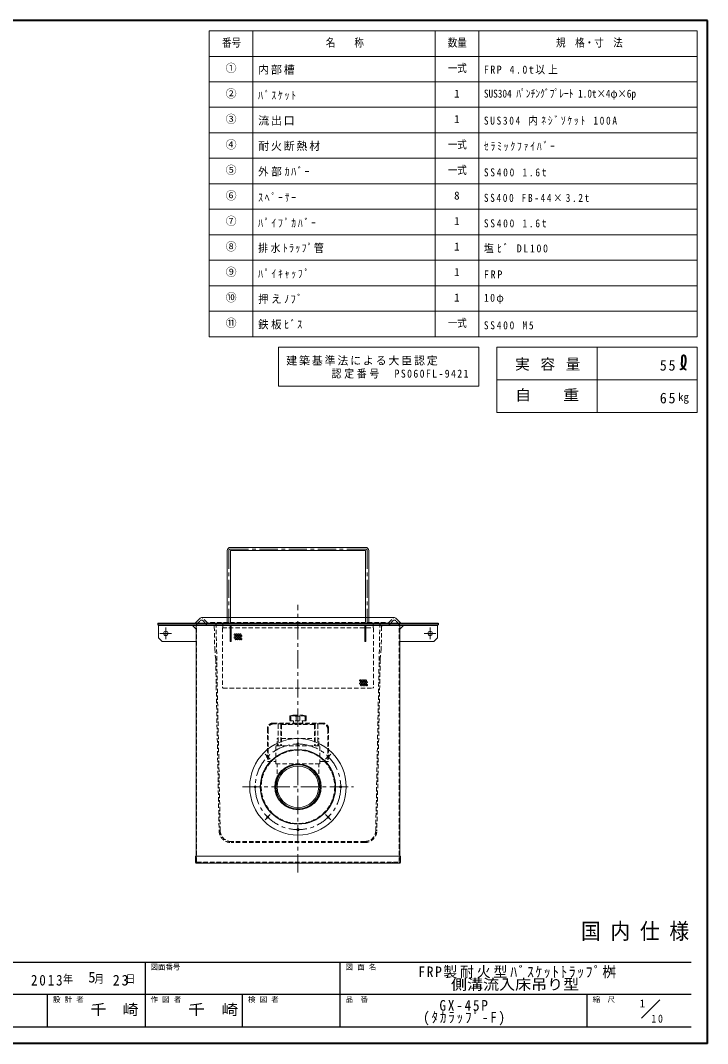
# Model space of a CAD drawing. Units: millimetres at full size, sheet at 1:10; details may follow other scales. Extents: x -2106 to 1944, y -1394 to 1416.
# Drawn here: x 57 to 1944, y -1394 to 1416 of the extents above; entities that cross this region are included whole.
import ezdxf
from ezdxf.enums import TextEntityAlignment as Align

# ---------------------------------------------------------------- set-up
doc = ezdxf.new("R2010")
doc.units = ezdxf.units.MM
doc.header["$LTSCALE"] = 10
doc.linetypes.add('CHAIN1', pattern=[8, 5, -1, 1, -1])
doc.linetypes.add('DASHED1', pattern=[1.8, 1.2, -0.6])
doc.layers.add('0-0_ﾚｲﾔ1', color=4, linetype='Continuous', lineweight=9)
doc.styles.add('ＭＳ ゴシック', font='')
doc.styles.get('ＭＳ ゴシック').set_extended_font_data('MS Gothic')

msp = doc.modelspace()

# ---------------------------------------------------------------- linework, layer by layer
at = {"layer": '0-0_ﾚｲﾔ1', "color": 1, "lineweight": 40}
for p, q in [((1944.28, 1416.27), (-2105.72, 1416.27)), ((1944.28, -1393.73), (1944.28, 1416.27)), ((1944.28, -1393.73), (-2105.72, -1393.73))]:
    msp.add_line(p, q, dxfattribs=at)
at = {"layer": '0-0_ﾚｲﾔ1', "color": 3, "lineweight": 18}
for p, q in [((1915.71, 1387.7), (575.71, 1387.7)), ((575.71, 547.7), (575.71, 1387.7)), ((695.71, 547.7), (695.71, 1387.7)), ((1195.71, 547.7), (1195.71, 1387.7)), ((1315.71, 547.7), (1315.71, 1387.7)), ((1915.71, 547.7), (1915.71, 1387.7)), ((1915.71, 1317.7), (575.71, 1317.7)), ((1915.71, 1247.7), (575.71, 1247.7)), ((1915.71, 1177.7), (575.71, 1177.7)), ((1915.71, 1107.7), (575.71, 1107.7)), ((1915.71, 1037.7), (575.71, 1037.7)), ((1915.71, 967.7), (575.71, 967.7)), ((1915.71, 897.7), (575.71, 897.7)), ((1915.71, 827.7), (575.71, 827.7)), ((1915.71, 757.7), (575.71, 757.7)), ((1915.71, 687.7), (575.71, 687.7)), ((1915.71, 617.7), (575.71, 617.7)), ((1915.71, 547.7), (575.71, 547.7)), ((1315.71, 519.13), (765.71, 519.13)), ((1315.71, 519.13), (1315.71, 411.99)), ((1365.71, 519.13), (1915.71, 519.13)), ((1365.71, 339.13), (1365.71, 519.13)), ((1640.71, 519.13), (1640.71, 339.13)), ((1915.71, 339.13), (1915.71, 519.13)), ((1365.71, 429.13), (1915.71, 429.13)), ((1365.71, 339.13), (1915.71, 339.13))]:
    msp.add_line(p, q, dxfattribs=at)
at = {"layer": '0-0_ﾚｲﾔ1', "color": 7, "lineweight": 18}
for p, q in [((624.78, -39.98), (624.78, -223.73)), ((633.78, -30.98), (1004.78, -30.98)), ((633.78, -40.98), (633.78, -223.73)), ((634.78, -39.98), (1003.78, -39.98)), ((1004.78, -40.98), (1004.78, -223.73)), ((1013.78, -39.98), (1013.78, -223.73)), ((554.28, -223.73), (1084.28, -223.73)), ((436.28, -245.33), (436.28, -243.73)), ((436.28, -245.33), (1202.28, -245.33)), ((538.96, -237.23), (550.71, -225.23)), ((539.28, -246.93), (539.28, -878.73)), ((632.68, -245.33), (632.68, -289.33)), ((635.88, -245.33), (635.88, -289.33)), ((1002.68, -245.33), (1002.68, -289.33)), ((1005.88, -245.33), (1005.88, -289.33)), ((1099.6, -237.23), (1087.85, -225.23)), ((1099.28, -246.93), (1099.28, -878.73)), ((1202.28, -243.73), (1202.28, -245.33)), ((632.68, -289.33), (635.88, -289.33)), ((1005.88, -289.33), (1002.68, -289.33)), ((1100.88, -878.73), (537.68, -878.73)), ((537.68, -896.13), (537.68, -878.73)), ((540.28, -898.73), (1098.28, -898.73)), ((1100.88, -896.13), (1100.88, -878.73)), ((1763.06, -1324.23), (1813.57, -1273.73))]:
    msp.add_line(p, q, dxfattribs=at)
at = {"layer": '0-0_ﾚｲﾔ1', "linetype": 'CHAIN1'}
for p, q in [((629.28, -39.98), (629.28, -237.23)), ((633.78, -35.48), (1004.78, -35.48)), ((1009.28, -39.98), (1009.28, -237.23)), ((819.28, -923.73), (819.28, -188.73)), ((456.28, -283.33), (456.28, -251.33)), ((1182.28, -283.33), (1182.28, -251.33)), ((472.28, -267.33), (440.28, -267.33)), ((1166.28, -267.33), (1198.28, -267.33)), ((729.12, -598.57), (743.27, -612.71)), ((895.29, -612.71), (909.44, -598.57)), ((666.78, -688.73), (971.78, -688.73)), ((729.12, -778.88), (743.27, -764.74)), ((895.29, -764.74), (909.44, -778.88))]:
    msp.add_line(p, q, dxfattribs=at)
at = {"layer": '0-0_ﾚｲﾔ1', "linetype": 'DASHED1'}
for p, q in [((624.78, -223.73), (624.78, -237.23)), ((633.78, -223.73), (633.78, -237.23)), ((1004.78, -223.73), (1004.78, -237.23)), ((1013.78, -223.73), (1013.78, -237.23)), ((540.88, -894.53), (540.88, -246.93)), ((540.92, -242.23), (550.71, -232.23)), ((569.6, -237.23), (557.85, -225.23)), ((557.85, -232.23), (567.64, -242.23)), ((579.17, -237.23), (579.17, -238.73)), ((589.48, -248.63), (590.68, -308.73)), ((605.69, -809.33), (594.38, -243.63)), ((611.67, -252.23), (611.67, -415.23)), ((611.67, -252.23), (1026.89, -252.23)), ((612.67, -252.23), (612.67, -240.23)), ((1025.89, -252.23), (1025.89, -240.23)), ((1026.89, -252.23), (1026.89, -415.23)), ((1032.87, -809.33), (1044.18, -243.63)), ((1049.08, -248.63), (1047.88, -308.73)), ((1068.96, -237.23), (1080.71, -225.23)), ((1080.71, -232.23), (1070.92, -242.23)), ((1097.64, -242.23), (1087.85, -232.23)), ((1097.68, -894.53), (1097.68, -246.93)), ((593.28, -338.73), (590.68, -308.73)), ((1045.28, -338.73), (1047.88, -308.73)), ((593.28, -338.73), (602.69, -809.39)), ((1045.28, -338.73), (1035.87, -809.39)), ((613.67, -417.23), (1024.89, -417.23)), ((1002.87, -838.73), (635.69, -838.73)), ((1002.87, -841.73), (635.69, -841.73)), ((539.28, -878.73), (539.28, -896.13)), ((540.28, -897.13), (1098.28, -897.13)), ((541.88, -895.53), (1096.68, -895.53)), ((559.28, -895.53), (559.28, -897.13)), ((1079.28, -895.53), (1079.28, -897.13)), ((1099.28, -878.73), (1099.28, -896.13))]:
    msp.add_line(p, q, dxfattribs=at)
at = {"layer": '0-0_ﾚｲﾔ1', "color": 5, "lineweight": 25}
for p, q in [((434.28, -238.73), (434.28, -243.73)), ((434.28, -238.73), (1204.28, -238.73)), ((434.28, -243.73), (1204.28, -243.73)), ((1204.28, -238.73), (1204.28, -243.73))]:
    msp.add_line(p, q, dxfattribs=at)
at = {"layer": '0-0_ﾚｲﾔ1'}
for p, q in [((529.28, -245.33), (539.28, -255.33)), ((1109.28, -245.33), (1099.28, -255.33)), ((446.28, -289.33), (539.28, -289.33))]:
    msp.add_line(p, q, dxfattribs=at)
at = {"layer": '0-0_ﾚｲﾔ1', "color": 7, "linetype": 'DASHED1', "lineweight": 18}
for p, q in [((796.89, -494.53), (796.89, -507.73)), ((799.88, -494.53), (796.89, -494.53)), ((805.58, -491.82), (797.67, -493.55)), ((799.88, -494.53), (799.88, -507.73)), ((806.44, -491.73), (832.12, -491.73)), ((814.44, -494.53), (814.44, -507.73)), ((824.12, -494.53), (814.44, -494.53)), ((824.12, -494.53), (824.12, -507.73)), ((832.97, -491.82), (840.89, -493.55)), ((838.68, -494.53), (838.68, -507.73)), ((735.28, -528.73), (735.28, -618.73)), ((737.28, -530.73), (737.28, -618.73)), ((888.28, -513.73), (750.28, -513.73)), ((886.28, -515.73), (752.28, -515.73)), ((764.87, -517.23), (764.87, -575.73)), ((772.37, -517.23), (772.37, -575.73)), ((773.67, -518.23), (773.67, -575.73)), ((774.67, -517.23), (815.88, -517.23)), ((841.67, -507.73), (796.89, -507.73)), ((807.28, -507.73), (807.28, -513.73)), ((815.88, -515.73), (815.88, -517.23)), ((822.67, -515.73), (822.67, -517.23)), ((863.89, -517.23), (822.67, -517.23)), ((831.28, -507.73), (831.28, -513.73)), ((864.89, -518.23), (864.89, -575.73)), ((866.19, -517.23), (866.19, -575.73)), ((873.69, -517.23), (873.69, -575.73)), ((901.28, -530.73), (901.28, -618.73)), ((903.28, -528.73), (903.28, -618.73)), ((762.28, -555.73), (764.87, -555.73)), ((762.28, -575.73), (762.28, -555.73)), ((773.67, -555.73), (864.89, -555.73)), ((873.69, -555.73), (876.28, -555.73)), ((876.28, -575.73), (876.28, -555.73)), ((879.78, -625.73), (879.78, -575.73)), ((735.28, -618.73), (758.78, -618.73)), ((758.78, -625.73), (879.78, -625.73)), ((762.28, -688.73), (762.28, -625.73)), ((876.28, -688.73), (876.28, -625.73)), ((879.78, -618.73), (903.28, -618.73))]:
    msp.add_line(p, q, dxfattribs=at)
at = {"layer": '0-0_ﾚｲﾔ1', "color": 6, "lineweight": 25}
for p, q in [((-2060.72, -1170.16), (1899.28, -1170.16)), ((399.28, -1170.16), (399.28, -1348.73)), ((934.99, -1348.73), (934.99, -1170.16)), ((1899.28, -1259.44), (-136.43, -1259.44)), ((131.42, -1348.73), (131.42, -1259.44)), ((667.14, -1348.73), (667.14, -1259.44)), ((1613.57, -1348.73), (1613.57, -1259.44)), ((1899.28, -1348.73), (-2060.72, -1348.73))]:
    msp.add_line(p, q, dxfattribs=at)
at = {"layer": '0-0_ﾚｲﾔ1', "color": 3, "lineweight": 18}
msp.add_lwpolyline([(1315.71, 411.99), (765.71, 411.99), (765.71, 519.13)], dxfattribs=at)
at = {"layer": '0-0_ﾚｲﾔ1', "color": 1, "lineweight": 40}
for points in [[(1869.44, 457.79), (1870.25, 458.08), (1871.64, 458.59), (1873, 459.13), (1874.31, 459.74), (1875.55, 460.42), (1876.7, 461.21), (1877.32, 461.73), (1877.84, 462.22), (1878.67, 463.14), (1879.42, 464.14), (1880.1, 465.21), (1880.73, 466.34), (1881.31, 467.49), (1881.62, 468.17), (1881.94, 468.88), (1882.44, 470.09), (1882.91, 471.31), (1883.32, 472.54), (1883.69, 473.77), (1883.99, 474.99), (1884.13, 475.7), (1884.27, 476.49), (1884.44, 477.87), (1884.54, 479.27), (1884.58, 480.7), (1884.57, 482.17), (1884.53, 483.72), (1884.49, 484.65), (1884.42, 485.94), (1884.24, 488.2), (1883.89, 490.41), (1883.32, 492.42), (1882.42, 494.11), (1881.14, 495.32), (1880.19, 495.76), (1879.84, 495.85), (1879.2, 495.95), (1878.53, 495.98), (1877.86, 495.92)], [(1877.86, 495.92), (1877.2, 495.78), (1876.58, 495.56), (1876.25, 495.4), (1875.76, 495.07), (1875.03, 494.35), (1874.46, 493.48), (1874.03, 492.49), (1873.7, 491.42), (1873.48, 490.31), (1873.38, 489.67), (1873.29, 488.82), (1873.22, 487.39), (1873.22, 485.99), (1873.27, 484.61), (1873.33, 483.24), (1873.38, 481.87), (1873.38, 481.07), (1873.36, 479.86), (1873.25, 477.74), (1873.12, 475.61), (1873.05, 473.49), (1873.13, 471.39), (1873.43, 469.34), (1873.74, 468.17), (1873.93, 467.62), (1874.32, 466.68), (1874.79, 465.77), (1875.32, 464.89), (1875.92, 464.04), (1876.57, 463.24), (1876.97, 462.8), (1877.27, 462.49), (1877.81, 461.97), (1878.37, 461.48), (1878.96, 461.01), (1879.56, 460.57), (1880.18, 460.16), (1880.55, 459.94), (1881.03, 459.66)], [(1881.03, 459.66), (1881.88, 459.2), (1882.74, 458.78), (1883.62, 458.38), (1884.51, 458.01), (1885.4, 457.64), (1885.92, 457.43)]]:
    msp.add_lwpolyline(points, dxfattribs=at)
at = {"layer": '0-0_ﾚｲﾔ1'}
for points in [[(436.28, -245.33), (436.28, -279.33), (446.28, -289.33)], [(1202.28, -245.33), (1202.28, -279.33), (1192.28, -289.33), (1099.28, -289.33)]]:
    msp.add_lwpolyline(points, dxfattribs=at)
at = {"layer": '0-0_ﾚｲﾔ1', "linetype": 'DASHED1'}
msp.add_lwpolyline([(579.17, -237.23), (1059.39, -237.23), (1059.39, -238.73)], dxfattribs=at)
at = {"layer": '0-0_ﾚｲﾔ1', "color": 7, "linetype": 'DASHED1', "lineweight": 18}
for points in [[(838.68, -494.53), (841.67, -494.53), (841.67, -507.73)], [(758.78, -625.73), (758.78, -575.73), (879.78, -575.73)]]:
    msp.add_lwpolyline(points, dxfattribs=at)
at = {"layer": '0-0_ﾚｲﾔ1'}
for centre, radius in [((456.28, -267.33), 6), ((1182.28, -267.33), 6), ((819.28, -688.73), 60.5), ((819.28, -688.73), 57)]:
    msp.add_circle(centre, radius, dxfattribs=at)
at = {"layer": '0-0_ﾚｲﾔ1', "linetype": 'DASHED1'}
for centre in [(645.86, -270.51), (645.86, -278.51), (648.36, -274.51), (648.36, -282.51), (650.86, -270.51), (650.86, -278.51), (653.36, -274.51), (653.36, -282.51), (655.86, -270.51), (655.86, -278.51), (658.36, -274.51), (658.36, -282.51), (660.86, -270.51), (660.86, -278.51), (663.36, -274.51), (663.36, -282.51), (990.59, -396.98), (990.59, -404.98), (993.09, -400.98), (993.09, -408.98), (995.59, -396.98), (995.59, -404.98), (998.09, -400.98), (998.09, -408.98), (1000.59, -396.98), (1000.59, -404.98), (1003.09, -400.98), (1003.09, -408.98), (1005.59, -396.98), (1005.59, -404.98), (1008.09, -400.98), (1008.09, -408.98)]:
    msp.add_circle(centre, 2, dxfattribs=at)
at = {"layer": '0-0_ﾚｲﾔ1', "color": 7, "lineweight": 18}
for centre, radius in [((819.28, -688.73), 132.5), ((819.28, -571.23), 3), ((736.19, -605.64), 3), ((902.36, -605.64), 3), ((701.78, -688.73), 3), ((936.78, -688.73), 3), ((736.19, -771.81), 3), ((902.36, -771.81), 3), ((819.28, -806.23), 3)]:
    msp.add_circle(centre, radius, dxfattribs=at)
at = {"layer": '0-0_ﾚｲﾔ1', "linetype": 'CHAIN1'}
msp.add_circle((819.28, -688.73), 117.5, dxfattribs=at)
at = {"layer": '0-0_ﾚｲﾔ1', "color": 5, "lineweight": 25}
for radius in [102.5, 63]:
    msp.add_circle((819.28, -688.73), radius, dxfattribs=at)
at = {"layer": '0-0_ﾚｲﾔ1', "color": 7, "linetype": 'DASHED1', "lineweight": 18}
msp.add_circle((819.28, -688.73), 100.9, dxfattribs=at)
at = {"layer": '0-0_ﾚｲﾔ1', "color": 7, "lineweight": 18}
for centre, radius, start, end in [((633.78, -39.98), 9, 90, 180), ((634.78, -40.98), 1, 90, 180), ((1003.78, -40.98), 1, 0, 90), ((1004.78, -39.98), 9, 0, 90), ((554.28, -228.73), 5, 90, 135.6053), ((1084.28, -228.73), 5, 44.3947, 90), ((535.39, -233.73), 5, 270, 315.6053), ((537.68, -246.93), 1.6, 0, 90), ((1100.88, -246.93), 1.6, 90, 180), ((1103.17, -233.73), 5, 224.3947, 270), ((540.28, -896.13), 2.6, 180, 270), ((1098.28, -896.13), 2.6, 270, 0)]:
    msp.add_arc(centre, radius, start, end, dxfattribs=at)
at = {"layer": '0-0_ﾚｲﾔ1', "linetype": 'CHAIN1'}
for centre, start, end in [((633.78, -39.98), 90, 180), ((1004.78, -39.98), 0, 90)]:
    msp.add_arc(centre, 4.5, start, end, dxfattribs=at)
at = {"layer": '0-0_ﾚｲﾔ1', "linetype": 'DASHED1'}
for centre, radius, start, end in [((554.28, -228.73), 5, 44.3947, 90), ((1084.28, -228.73), 5, 90, 135.6053), ((537.35, -238.73), 5, 270, 315.6053), ((537.68, -246.93), 3.2, 0, 90), ((554.28, -235.73), 5, 44.3947, 135.6053), ((571.21, -238.73), 5, 224.3947, 270), ((573.17, -233.73), 5, 224.3947, 270), ((584.48, -248.73), 5, 1.14576, 90), ((589.38, -243.73), 5, 1.14576, 90), ((611.17, -240.23), 1.5, 0, 90), ((1027.39, -240.23), 1.5, 90, 180), ((1049.18, -243.73), 5, 90, 178.85424), ((1054.08, -248.73), 5, 90, 178.85424), ((1065.39, -233.73), 5, 270, 315.6053), ((1067.35, -238.73), 5, 270, 315.6053), ((1084.28, -235.73), 5, 44.3947, 135.6053), ((1101.21, -238.73), 5, 224.3947, 270), ((1100.88, -246.93), 3.2, 90, 180), ((613.67, -415.23), 2, 180, 270), ((1024.89, -415.23), 2, 270, 0), ((635.69, -808.73), 33, 181.14576, 270), ((635.69, -808.73), 30, 181.14576, 270), ((1002.87, -808.73), 30, 270, 358.85424), ((1002.87, -808.73), 33, 270, 358.85424), ((541.88, -894.53), 2.6, 180, 270), ((540.28, -896.13), 1, 180, 270), ((541.88, -894.53), 1, 180, 270), ((1096.68, -894.53), 1, 270, 0), ((1096.68, -894.53), 1, 270, 0), ((1096.68, -894.53), 2.6, 270, 0), ((1098.28, -896.13), 1, 270, 0), ((1098.28, -896.13), 1, 270, 0)]:
    msp.add_arc(centre, radius, start, end, dxfattribs=at)
at = {"layer": '0-0_ﾚｲﾔ1', "color": 7, "linetype": 'DASHED1', "lineweight": 18}
for centre, radius, start, end in [((797.89, -494.53), 1, 102.36697, 180), ((807.16, -527.51), 33.78, 77.55106, 102.44894), ((806.44, -495.73), 4, 90, 102.36697), ((831.4, -527.51), 33.78, 77.55106, 102.44894), ((832.12, -495.73), 4, 77.63303, 90), ((840.67, -494.53), 1, 0, 77.63303), ((750.28, -528.73), 15, 90, 180), ((752.28, -530.73), 15, 90, 180), ((766.37, -517.23), 1.5, 90, 180), ((773.87, -517.23), 1.5, 90, 180), ((774.67, -518.23), 1, 90, 180), ((863.89, -518.23), 1, 0, 90), ((864.69, -517.23), 1.5, 0, 90), ((872.19, -517.23), 1.5, 0, 90), ((886.28, -530.73), 15, 0, 90), ((888.28, -528.73), 15, 0, 90)]:
    msp.add_arc(centre, radius, start, end, dxfattribs=at)

# ---------------------------------------------------------------- texts
at = {"layer": '0-0_ﾚｲﾔ1', "color": 7, "style": 'ＭＳ ゴシック'}
for s, height, width, p in [('番号', 21.99, 0.85, (610.71, 1337.7)), ('名\u3000\u3000称', 21.99, 0.85, (895.71, 1337.7)), ('数量', 21.99, 0.85, (1230.71, 1337.7)), ('規\u3000格・寸\u3000法', 21.99, 0.85, (1528.21, 1337.7)), ('一式', 21.99, 0.85, (1230.71, 1267.7)), ('SUS304 ﾊﾟﾝﾁﾝｸﾞﾌﾟﾚｰﾄ 1.0t×4φ×6p', 21.99, 0.85, (1329.99, 1197.7)), ('一式', 21.99, 0.85, (1230.71, 1057.7)), ('一式', 21.99, 0.85, (1230.71, 987.7)), ('一式', 21.99, 0.85, (1230.71, 567.7)), ('自\u3000\u3000重', 29.33, 1.1, (1415.71, 364.13)), ('国 内 仕 様', 43.99, 0.9, (1596.78, -1120.16)), ('側溝流入床吊り型', 29.33, 1.1, (1239.64, -1254.8)), ('千\u3000崎', 29.33, 1.1, (249.28, -1324.08)), ('千\u3000崎', 29.33, 1.15, (517.14, -1324.08))]:
    msp.add_text(s, height=height, dxfattribs=dict(at, width=width)).set_placement(p, align=Align.BOTTOM_LEFT)
for s, height, p in [('①', 21.99, (620.71, 1267.7)), ('②', 21.99, (620.71, 1197.7)), ('1', 21.99, (1248.21, 1197.7)), ('③', 21.99, (620.71, 1127.7)), ('1', 21.99, (1248.21, 1127.7)), ('④', 21.99, (620.71, 1057.7)), ('⑤', 21.99, (620.71, 987.7)), ('⑥', 21.99, (620.71, 917.7)), ('8', 21.99, (1248.21, 917.7)), ('⑦', 21.99, (620.71, 847.7)), ('1', 21.99, (1248.21, 847.7)), ('⑧', 21.99, (620.71, 777.7)), ('1', 21.99, (1248.21, 777.7)), ('⑨', 21.99, (620.71, 707.7)), ('1', 21.99, (1248.21, 707.7)), ('⑩', 21.99, (620.71, 637.7)), ('1', 21.99, (1248.21, 637.7)), ('⑪', 21.99, (620.71, 567.7)), ('㎏', 21.99, (1863.21, 364.13)), ('図面番号', 14.66, (414.28, -1195.16)), ('図 面 名', 14.66, (949.99, -1195.16)), ('5', 29.33, (243.28, -1234.8)), ('設 計 者', 14.66, (146.42, -1284.44)), ('作 図 者', 14.66, (414.28, -1284.44)), ('検 図 者', 14.66, (682.14, -1284.44)), ('品\u3000番', 14.66, (949.99, -1284.44)), ('縮\u3000尺', 14.66, (1628.57, -1284.44)), ('1', 21.99, (1757.98, -1301.25))]:
    msp.add_text(s, height=height, dxfattribs=at).set_placement(p, align=Align.BOTTOM_LEFT)
at = {"layer": '0-0_ﾚｲﾔ1', "color": 7, "attachment_point": 7, "style": 'ＭＳ ゴシック'}
for s, insert, char_height in [('\\T1.17;内部槽', (709.99, 1267.7), 21.99), ('\\T1.31;\\W0.9;FRP\\~4.0t以上', (1329.99, 1267.7), 21.99), ('\\T1.39;\\W0.85;ﾊﾞｽｹｯﾄ', (709.99, 1197.7), 21.99), ('\\T1.17;流出口', (709.99, 1127.7), 21.99), ('\\T1.37;\\W0.85;SUS304\\~内ﾈｼﾞｿｹｯﾄ\\~100A', (1329.99, 1127.7), 21.99), ('\\T1.17;耐火断熱材', (709.99, 1057.7), 21.99), ('\\T1.39;\\W0.85;ｾﾗﾐｯｸﾌｧｲﾊﾞｰ', (1329.99, 1057.7), 21.99), ('\\T1.27;\\W0.95;外部ｶﾊﾞｰ', (709.99, 987.7), 21.99), ('\\T1.39;\\W0.85;SS400\\~1.6t', (1329.99, 987.7), 21.99), ('\\T1.39;\\W0.85;ｽﾍﾟｰｻｰ', (709.99, 917.7), 21.99), ('\\T1.36;\\W0.85;SS400\\~FB-44×3.2t', (1329.99, 917.7), 21.99), ('\\T1.39;\\W0.85;ﾊﾟｲﾌﾟｶﾊﾞｰ', (709.99, 847.7), 21.99), ('\\T1.39;\\W0.85;SS400\\~1.6t', (1329.99, 847.7), 21.99), ('\\T1.26;\\W0.9;排水ﾄﾗｯﾌﾟ管', (709.99, 777.7), 21.99), ('\\T1.34;\\W0.9;塩ﾋﾞ\\~DL100', (1329.99, 777.7), 21.99), ('\\T1.39;\\W0.85;ﾊﾟｲｷｬｯﾌﾟ', (709.99, 707.7), 21.99), ('\\T1.38;\\W0.9;FRP', (1329.99, 707.7), 21.99), ('\\T1.25;\\W0.95;押えﾉﾌﾞ', (709.99, 637.7), 21.99), ('\\T1.27;\\W0.9;10φ', (1329.99, 637.7), 21.99), ('\\T1.25;\\W0.95;鉄板ﾋﾞｽ', (709.99, 567.7), 21.99), ('\\T1.39;\\W0.85;SS400\\~M5', (1329.99, 567.7), 21.99), ('\\T1.17;建築基準法による大臣認定', (787.14, 468.42), 21.99), ('\\T1.16;実\\~容\\~量', (1415.71, 454.13), 29.33), ('\\T1.27;\\W0.95;55', (1813.21, 454.13), 29.33), ('\\T1.28;\\W0.9;認定番号\u3000PS060FL-9421', (911.78, 432.7), 21.99), ('\\T1.27;\\W0.95;65', (1813.21, 364.13), 29.33), ('\\T1.21;\\W0.95;FRP製耐火型ﾊﾞｽｹｯﾄﾄﾗｯﾌﾟ桝', (1149.64, -1214.8), 29.33), ('\\T1.28;\\W0.9;2013', (85.78, -1234.8), 29.33), ('\\T1.27;\\W0.9;年\\~\\~\\~月\\~\\~\\~日', (174.28, -1229.8), 21.99), ('\\T1.27;\\W0.95;23', (310.78, -1234.8), 29.33), ('\\T1.28;\\W0.9;GX-45P', (1208.03, -1304.08), 29.33), ('\\T1.28;\\W0.9;(ﾀｶﾗｯﾌﾟ-F)', (1163.03, -1344.08), 29.33), ('\\T1.36;\\W0.9;10', (1789.95, -1336.63), 21.99)]:
    msp.add_mtext(s, dxfattribs=dict(at, insert=insert, char_height=char_height))

doc.saveas('drawing.dxf')
